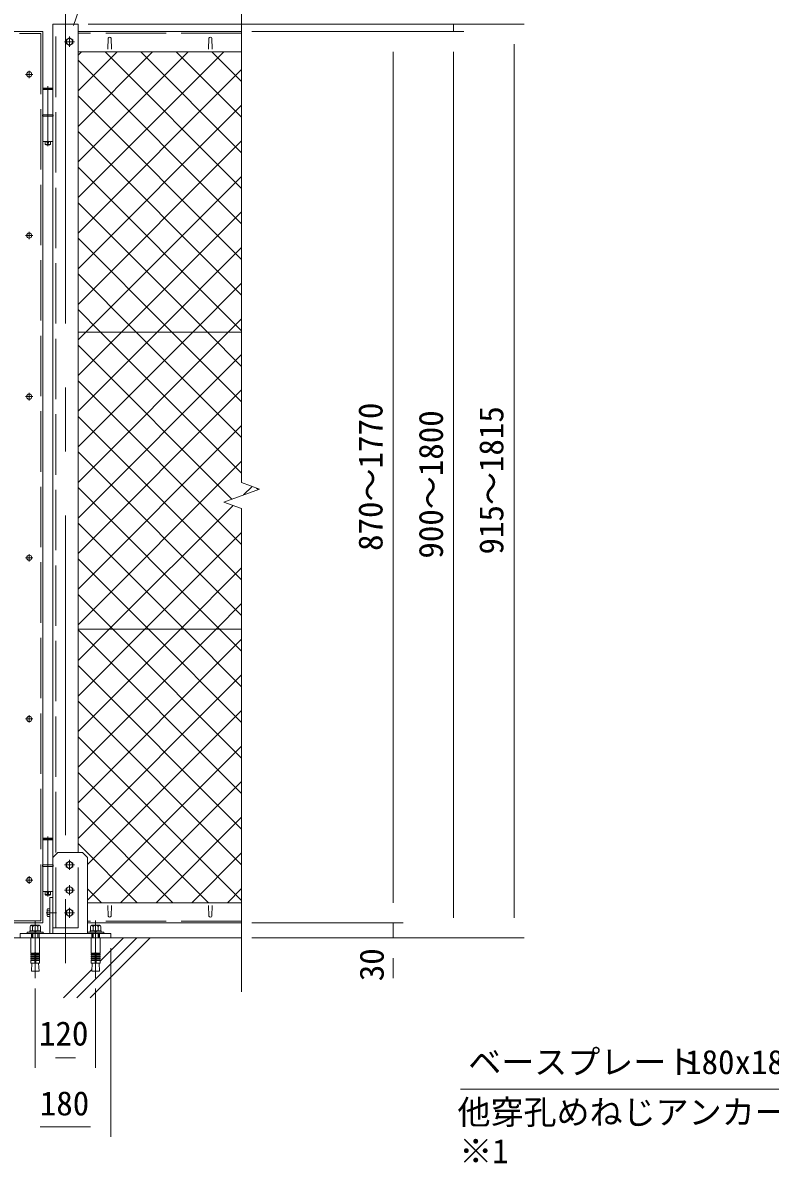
# Model space of a CAD drawing. Units: millimetres, scale not verified. Extents: x -4200 to 4200, y -2970 to 2970.
# Drawn here: x -1133 to 352, y -491 to 1774 of the extents above; entities that cross this region are included whole.
import ezdxf
from ezdxf.enums import TextEntityAlignment as Align

# ---------------------------------------------------------------- set-up
doc = ezdxf.new("R2010")
doc.units = ezdxf.units.MM
doc.header["$LTSCALE"] = 20
doc.linetypes.add('DASHED', pattern=[7.5, 6, -1.5])
doc.linetypes.add('USER1', pattern=[50.8, 31.75, -6.35, 6.35, -6.35])
for name, color, linetype, lineweight in [('0-0_D-STR1', 1, 'Continuous', 18), ('0-1_D-BMK', 2, 'USER1', 13), ('0-2_D-STR3', 3, 'Continuous', 13), ('0-3_D-STR-DIM', 7, 'Continuous', 9), ('0-5_D-STR-TXT', 7, 'Continuous', 9), ('0-6_D-STR2', 7, 'Continuous', 9), ('0-9_D-BGD', 7, 'Continuous', 9), ('0-A_D-DCR-HCH', 7, 'Continuous', 9)]:
    doc.layers.add(name, color=color, linetype=linetype, lineweight=lineweight)
doc.styles.add('ＭＳ ゴシック', font='')
doc.styles.get('ＭＳ ゴシック').set_extended_font_data('MS Gothic')

msp = doc.modelspace()

# ---------------------------------------------------------------- linework, layer by layer
at = {"layer": '0-0_D-STR1', "linetype": 'DASHED'}
for p, q in [((-1067.03, -23.63), (-1067.03, 1771.37)), ((-698.03, 1753.37), (-1023.03, 1753.37)), ((-1023.03, -23.63), (-1023.03, 126.37)), ((-1097.03, -9.63), (-2039.03, -9.63)), ((-698.03, -10.63), (-1004.03, -10.63)), ((-1023.03, -23.63), (-1073.03, -23.63))]:
    msp.add_line(p, q, dxfattribs=at)
at = {"layer": '0-0_D-STR1'}
for p, q in [((-698.03, 1756.37), (-1023.03, 1756.37)), ((-963.03, 1743.24), (-963.78, 1721.74)), ((-957.03, 1743.24), (-956.28, 1721.74)), ((-763.03, 1743.24), (-763.78, 1721.74)), ((-757.03, 1743.24), (-756.28, 1721.74)), ((-1023.03, 1716.37), (-698.03, 1716.37)), ((-1004.03, 26.37), (-698.03, 26.37)), ((-963.03, -0.5), (-963.78, 21)), ((-957.03, -0.5), (-956.28, 21)), ((-763.03, -0.5), (-763.78, 21)), ((-757.03, -0.5), (-756.28, 21)), ((-698.03, -13.63), (-1004.03, -13.63))]:
    msp.add_line(p, q, dxfattribs=at)
msp.add_lwpolyline([(-1073.03, -23.63), (-1073.03, 1771.37), (-1023.03, 1771.37), (-1023.03, 126.37)], dxfattribs=at)
msp.add_lwpolyline([(-1093.03, 1756.37), (-1093.03, -13.63), (-2043.03, -13.63), (-2043.03, 1756.37)], close=True, dxfattribs=at)
at = {"layer": '0-0_D-STR1', "linetype": 'DASHED'}
msp.add_lwpolyline([(-2039.03, 1752.37), (-1097.03, 1752.37), (-1097.03, -9.63)], dxfattribs=at)
at = {"layer": '0-0_D-STR1'}
for centre, start, end in [((-960.03, 1741.99), 22.61986, 157.38014), ((-760.03, 1741.99), 22.61986, 157.38014), ((-960.03, 0.75), 202.61986, 337.38014), ((-760.03, 0.75), 202.61986, 337.38014)]:
    msp.add_arc(centre, 3.25, start, end, dxfattribs=at)
at = {"layer": '0-1_D-BMK'}
for p, q in [((-1048.03, 1811.37), (-1048.03, -143.63)), ((-1040.03, 1746.37), (-1040.03, 1726.37)), ((-1030.03, 1736.37), (-1050.03, 1736.37)), ((-1120.03, 1678.81), (-1120.03, 1663.93)), ((-1112.59, 1671.37), (-1127.47, 1671.37)), ((-1083.03, 1647.77), (-1083.03, 1528.61)), ((-1112.59, 1351.37), (-1127.47, 1351.37)), ((-1120.03, 1358.81), (-1120.03, 1343.93)), ((-1112.59, 1031.37), (-1127.47, 1031.37)), ((-1120.03, 1038.81), (-1120.03, 1023.93)), ((-1112.59, 711.37), (-1127.47, 711.37)), ((-1120.03, 718.81), (-1120.03, 703.93)), ((-1112.59, 391.37), (-1127.47, 391.37)), ((-1120.03, 398.81), (-1120.03, 383.93)), ((-1083.03, 157.77), (-1083.03, 38.61)), ((-1050.03, 101.37), (-1030.03, 101.37)), ((-1040.03, 111.37), (-1040.03, 91.37)), ((-1112.59, 71.37), (-1127.47, 71.37)), ((-1120.03, 78.81), (-1120.03, 63.93)), ((-1050.03, 51.37), (-1030.03, 51.37)), ((-1040.03, 61.37), (-1040.03, 41.37)), ((-1065.53, 6.37), (-1086.52, 6.37)), ((-1050.03, 6.37), (-1030.03, 6.37)), ((-1040.03, 16.37), (-1040.03, -3.63)), ((-1108.03, -8.73), (-1108.03, -123.72)), ((-988.03, -8.73), (-988.03, -123.72))]:
    msp.add_line(p, q, dxfattribs=at)
at = {"layer": '0-2_D-STR3'}
for p, q in [((-1073.33, 1641.37), (-1092.73, 1641.37)), ((-1092.73, 1641.37), (-1092.73, 1591.37)), ((-1092.53, 1643.37), (-1091.53, 1644.37)), ((-1092.53, 1643.37), (-1092.53, 1641.37)), ((-1092.53, 1643.37), (-1073.53, 1643.37)), ((-1074.53, 1644.37), (-1091.53, 1644.37)), ((-1074.53, 1644.37), (-1073.53, 1643.37)), ((-1073.53, 1643.37), (-1073.53, 1641.37)), ((-1073.33, 1641.37), (-1073.33, 1591.37)), ((-1072.53, 1591.37), (-1093.53, 1591.37)), ((-1093.53, 1591.37), (-1093.53, 1588.37)), ((-1072.53, 1588.37), (-1093.53, 1588.37)), ((-1092.73, 1588.37), (-1092.73, 1538.37)), ((-1073.33, 1588.37), (-1073.33, 1538.37)), ((-1072.53, 1591.37), (-1072.53, 1588.37)), ((-1073.33, 1538.37), (-1092.73, 1538.37)), ((-1088.03, 1538.37), (-1088.03, 1532.37)), ((-1087.03, 1531.37), (-1088.03, 1532.37)), ((-1079.03, 1531.37), (-1087.03, 1531.37)), ((-1078.03, 1538.37), (-1078.03, 1532.37)), ((-698.03, 1159.62), (-1023.03, 1159.62)), ((-698.03, 569.62), (-1023.03, 569.62)), ((-1073.33, 151.37), (-1092.73, 151.37)), ((-1092.73, 151.37), (-1092.73, 101.37)), ((-1092.53, 153.37), (-1091.53, 154.37)), ((-1092.53, 153.37), (-1092.53, 151.37)), ((-1092.53, 153.37), (-1073.53, 153.37)), ((-1074.53, 154.37), (-1091.53, 154.37)), ((-1074.53, 154.37), (-1073.53, 153.37)), ((-1073.53, 153.37), (-1073.53, 151.37)), ((-1073.33, 151.37), (-1073.33, 101.37)), ((-1063.03, 126.37), (-1073.03, 116.37)), ((-1073.03, -34.63), (-1073.03, 116.37)), ((-1063.03, 126.37), (-1014.03, 126.37)), ((-1014.03, 126.37), (-1004.03, 116.37)), ((-1004.03, 116.37), (-1004.03, -34.63)), ((-1072.53, 101.37), (-1093.53, 101.37)), ((-1093.53, 101.37), (-1093.53, 98.37)), ((-1072.53, 98.37), (-1093.53, 98.37)), ((-1092.73, 98.37), (-1092.73, 48.37)), ((-1073.33, 98.37), (-1073.33, 48.37)), ((-1072.53, 101.37), (-1072.53, 98.37)), ((-1073.33, 48.37), (-1092.73, 48.37)), ((-1088.03, 48.37), (-1088.03, 42.37)), ((-1078.03, 48.37), (-1078.03, 42.37)), ((-1087.03, 41.37), (-1088.03, 42.37)), ((-1079.03, 41.37), (-1087.03, 41.37)), ((-1079.03, 36.37), (-1073.03, 36.37)), ((-1079.03, 36.37), (-1079.03, -34.63)), ((-1084.33, 12.67), (-1083.63, 13.87)), ((-1084.33, 12.67), (-1084.33, 0.07)), ((-1084.33, 0.07), (-1083.63, -1.14)), ((-1079.03, 13.87), (-1083.63, 13.87)), ((-1079.03, 10.12), (-1083.63, 10.12)), ((-1079.03, 2.61), (-1083.63, 2.61)), ((-1079.03, 13.87), (-1079.03, -1.14)), ((-1079.03, -1.14), (-1083.63, -1.14)), ((-1099.38, -43.63), (-1116.68, -43.63))]:
    msp.add_line(p, q, dxfattribs=at)
at = {"layer": '0-2_D-STR3', "lineweight": 18}
for p, q in [((-1118.42, -29.33), (-1118.42, -21.03)), ((-1115.82, -18.53), (-1100.23, -18.53)), ((-1102.03, -18.53), (-1114.03, -18.53)), ((-1113.22, -29.33), (-1113.22, -21.03)), ((-1102.83, -29.33), (-1102.83, -21.03)), ((-1097.63, -21.03), (-1097.63, -29.33)), ((-998.42, -21.03), (-998.42, -29.33)), ((-980.23, -18.53), (-995.82, -18.53)), ((-994.03, -18.53), (-982.03, -18.53)), ((-993.22, -29.33), (-993.22, -21.03)), ((-982.83, -29.33), (-982.83, -21.03)), ((-977.63, -29.33), (-977.63, -21.03)), ((-1124.03, -34.63), (-1124.03, -32.33)), ((-1124.03, -32.33), (-1092.03, -32.33)), ((-1092.03, -34.63), (-1124.03, -34.63)), ((-1118.78, -29.33), (-1097.28, -29.33)), ((-1118.78, -32.33), (-1118.78, -29.33)), ((-1097.28, -32.33), (-1118.78, -32.33)), ((-1097.63, -29.33), (-1118.42, -29.33)), ((-1116.68, -43.63), (-1116.68, -73.67)), ((-1114.03, -43.63), (-1114.03, -34.63)), ((-1112.95, -43.63), (-1112.95, -34.63)), ((-1109.53, -32.33), (-1108.72, -29.33)), ((-1106.53, -29.33), (-1107.33, -32.33)), ((-1103.11, -43.63), (-1103.11, -34.63)), ((-1099.38, -43.63), (-1099.38, -73.67)), ((-1097.28, -29.33), (-1097.28, -32.33)), ((-1092.03, -32.33), (-1092.03, -34.63)), ((-1004.03, -32.33), (-1004.03, -34.63)), ((-972.03, -32.33), (-1004.03, -32.33)), ((-1004.03, -34.63), (-972.03, -34.63)), ((-977.28, -29.33), (-998.78, -29.33)), ((-998.78, -29.33), (-998.78, -32.33)), ((-998.78, -32.33), (-977.28, -32.33)), ((-998.42, -29.33), (-977.63, -29.33)), ((-996.68, -43.63), (-996.68, -73.67)), ((-994.02, -34.63), (-994.02, -43.63)), ((-992.94, -43.63), (-992.94, -34.63)), ((-989.53, -29.33), (-988.72, -32.33)), ((-986.53, -32.33), (-987.33, -29.33)), ((-983.1, -43.63), (-983.1, -34.63)), ((-982.02, -43.63), (-982.02, -34.63)), ((-979.38, -43.63), (-979.38, -73.67)), ((-977.28, -32.33), (-977.28, -29.33)), ((-972.03, -34.63), (-972.03, -32.33)), ((-1109.03, -73.67), (-1116.68, -73.67)), ((-1116.68, -76.17), (-1116.24, -73.71)), ((-1116.68, -76.17), (-1109.03, -76.17)), ((-1116.68, -76.17), (-1116.68, -77.67)), ((-1116.68, -77.67), (-1109.03, -77.67)), ((-1116.68, -80.17), (-1116.24, -77.71)), ((-1116.68, -80.17), (-1109.03, -80.17)), ((-1116.68, -80.17), (-1116.68, -81.67)), ((-1116.68, -81.67), (-1109.03, -81.67)), ((-1116.68, -84.17), (-1116.24, -81.71)), ((-1116.68, -84.17), (-1109.03, -84.17)), ((-1116.68, -84.17), (-1116.68, -85.67)), ((-1116.68, -85.67), (-1109.03, -85.67)), ((-1116.68, -88.13), (-1116.24, -85.67)), ((-1116.68, -88.13), (-1109.03, -88.13)), ((-1116.68, -88.13), (-1116.68, -93.63)), ((-1109.03, -73.67), (-1109.03, -93.63)), ((-1107.03, -73.67), (-1107.03, -93.63)), ((-1107.03, -73.67), (-1099.38, -73.67)), ((-1099.38, -76.17), (-1107.03, -76.17)), ((-1099.38, -77.67), (-1107.03, -77.67)), ((-1099.38, -80.17), (-1107.03, -80.17)), ((-1099.38, -81.67), (-1107.03, -81.67)), ((-1099.38, -84.17), (-1107.03, -84.17)), ((-1099.38, -85.67), (-1107.03, -85.67)), ((-1099.38, -88.13), (-1107.03, -88.13)), ((-1099.38, -76.17), (-1099.81, -73.71)), ((-1099.38, -80.17), (-1099.81, -77.71)), ((-1099.38, -84.17), (-1099.81, -81.71)), ((-1099.38, -88.13), (-1099.81, -85.67)), ((-1099.38, -76.17), (-1099.38, -77.67)), ((-1099.38, -80.17), (-1099.38, -81.67)), ((-1099.38, -84.17), (-1099.38, -85.67)), ((-1099.38, -88.13), (-1099.38, -93.63)), ((-989.03, -73.67), (-996.68, -73.67)), ((-996.68, -76.17), (-996.24, -73.71)), ((-996.68, -76.17), (-989.03, -76.17)), ((-996.68, -76.17), (-996.68, -77.67)), ((-996.68, -77.67), (-989.03, -77.67)), ((-996.68, -80.17), (-996.24, -77.71)), ((-996.68, -80.17), (-989.03, -80.17)), ((-996.68, -80.17), (-996.68, -81.67)), ((-996.68, -81.67), (-989.03, -81.67)), ((-996.68, -84.17), (-996.24, -81.71)), ((-996.68, -84.17), (-989.03, -84.17)), ((-996.68, -84.17), (-996.68, -85.67)), ((-996.68, -88.13), (-996.24, -85.67)), ((-996.68, -85.67), (-989.03, -85.67)), ((-996.68, -88.13), (-989.03, -88.13)), ((-996.68, -88.13), (-996.68, -93.63)), ((-989.03, -73.67), (-989.03, -93.63)), ((-987.03, -73.67), (-979.38, -73.67)), ((-987.03, -73.67), (-987.03, -93.63)), ((-979.38, -76.17), (-987.03, -76.17)), ((-979.38, -77.67), (-987.03, -77.67)), ((-979.38, -80.17), (-987.03, -80.17)), ((-979.38, -81.67), (-987.03, -81.67)), ((-979.38, -84.17), (-987.03, -84.17)), ((-979.38, -85.67), (-987.03, -85.67)), ((-979.38, -88.13), (-987.03, -88.13)), ((-979.38, -76.17), (-979.81, -73.71)), ((-979.38, -80.17), (-979.81, -77.71)), ((-979.38, -84.17), (-979.81, -81.71)), ((-979.38, -88.13), (-979.81, -85.67)), ((-979.38, -76.17), (-979.38, -77.67)), ((-979.38, -80.17), (-979.38, -81.67)), ((-979.38, -84.17), (-979.38, -85.67)), ((-979.38, -88.13), (-979.38, -93.63)), ((-1099.38, -93.63), (-1116.68, -93.63)), ((-1114.69, -93.63), (-1115.6, -109.73)), ((-1115.6, -109.73), (-1100.45, -109.73)), ((-1101.36, -93.63), (-1100.45, -109.73)), ((-996.68, -93.63), (-979.38, -93.63)), ((-994.69, -93.63), (-995.6, -109.73)), ((-980.45, -109.73), (-995.6, -109.73)), ((-981.36, -93.63), (-980.45, -109.73))]:
    msp.add_line(p, q, dxfattribs=at)
at = {"layer": '0-2_D-STR3', "linetype": 'DASHED'}
for p, q in [((-1115.53, -43.63), (-1115.53, -34.63)), ((-1100.53, -43.63), (-1100.53, -34.63)), ((-995.53, -43.63), (-995.53, -34.63)), ((-980.53, -43.63), (-980.53, -34.63))]:
    msp.add_line(p, q, dxfattribs=at)
at = {"layer": '0-2_D-STR3'}
for points in [[(-1033.53, 1740.12), (-1040.03, 1743.87), (-1046.53, 1740.12), (-1046.53, 1732.61), (-1040.03, 1728.86), (-1033.53, 1732.61)], [(-1046.53, 105.12), (-1040.03, 108.87), (-1033.53, 105.12), (-1033.53, 97.61), (-1040.03, 93.86), (-1046.53, 97.61)], [(-1046.53, 55.12), (-1040.03, 58.87), (-1033.53, 55.12), (-1033.53, 47.61), (-1040.03, 43.86), (-1046.53, 47.61)], [(-1046.53, 10.12), (-1040.03, 13.87), (-1033.53, 10.12), (-1033.53, 2.61), (-1040.03, -1.14), (-1046.53, 2.61)], [(-1138.03, -43.63), (-958.03, -43.63), (-958.03, -34.63), (-1138.03, -34.63)]]:
    msp.add_lwpolyline(points, close=True, dxfattribs=at)
for points in [[(-1079.03, 1531.37), (-1078.03, 1532.37), (-1088.03, 1532.37)], [(-1079.03, 41.37), (-1078.03, 42.37), (-1088.03, 42.37)]]:
    msp.add_lwpolyline(points, dxfattribs=at)
for centre, radius in [((-1040.03, 1736.37), 6.25), ((-1120.03, 1671.37), 5.25), ((-1083.03, 1536.37), 2), ((-1120.03, 1351.37), 5.25), ((-1120.03, 1031.37), 5.25), ((-1120.03, 711.37), 5.25), ((-1120.03, 391.37), 5.25), ((-1040.03, 101.37), 6.25), ((-1120.03, 71.37), 5.25), ((-1083.03, 46.37), 2), ((-1040.03, 51.37), 6.25), ((-1040.03, 6.37), 6.25)]:
    msp.add_circle(centre, radius, dxfattribs=at)
for centre, radius, start, end in [((-1080.89, 11.99), 3.32, 145.61585, 214.38415), ((-1071.79, 6.37), 12.42, 162.4121, 197.5879), ((-1080.89, 0.74), 3.32, 145.61585, 214.38415)]:
    msp.add_arc(centre, radius, start, end, dxfattribs=at)
at = {"layer": '0-2_D-STR3', "lineweight": 18}
for centre, radius, start, end in [((-1115.82, -21.13), 2.6, 2.20423, 177.79577), ((-1108.03, -25.18), 6.65, 38.61324, 141.38676), ((-1100.23, -21.13), 2.6, 2.20423, 177.79577), ((-995.82, -21.13), 2.6, 2.20423, 177.79577), ((-988.03, -25.18), 6.65, 38.61324, 141.38676), ((-980.23, -21.13), 2.6, 2.20423, 177.79577), ((-1108.03, -73.67), 1, 0, 180), ((-988.03, -73.67), 1, 0, 180)]:
    msp.add_arc(centre, radius, start, end, dxfattribs=at)
at = {"layer": '0-3_D-STR-DIM'}
for p, q in [((-698.03, 1820.82), (-698.03, 860.59)), ((-1003.03, 1771.37), (-256.98, 1771.37)), ((-1003.03, 1771.37), (-136.98, 1771.37)), ((-276.98, 1756.37), (-276.98, 1771.37)), ((-678.03, 1756.37), (-256.98, 1756.37)), ((-678.03, 1756.37), (-376.98, 1756.37)), ((-678.03, 1756.37), (-256.98, 1756.37)), ((-156.98, -3.63), (-156.98, 1731.37)), ((-396.98, 1716.37), (-396.98, 26.37)), ((-276.98, 1716.37), (-276.98, 1676.37)), ((-276.98, 1716.37), (-276.98, -3.63)), ((-733.26, 822.12), (-662.79, 847.77)), ((-662.79, 847.77), (-698.03, 860.59)), ((-698.03, 809.29), (-733.26, 822.12)), ((-698.03, 809.29), (-698.03, -150.94)), ((-396.98, 26.37), (-396.98, 66.37)), ((-678.03, -13.63), (-376.98, -13.63)), ((-678.03, -13.63), (-376.98, -13.63)), ((-396.98, -13.63), (-396.98, -43.63)), ((-678.03, -43.63), (-376.98, -43.63)), ((-678.03, -43.63), (-256.98, -43.63)), ((-678.03, -43.63), (-136.98, -43.63)), ((-958.03, -63.63), (-958.03, -438.64)), ((-396.98, -83.63), (-396.98, -123.63)), ((-1108.03, -143.72), (-1108.03, -301.46)), ((-988.03, -143.72), (-988.03, -301.46)), ((-1068.03, -281.46), (-1028.03, -281.46)), ((-1098.03, -418.64), (-998.03, -418.64))]:
    msp.add_line(p, q, dxfattribs=at)
at = {"layer": '0-5_D-STR-TXT'}
for points in [[(-523.39, 1878.02), (-994.36, 1878.02), (-1032.33, 1768.71)], [(-263.28, -343.86), (498.01, -343.86), (710.64, -56.22)]]:
    msp.add_lwpolyline(points, dxfattribs=at)
at = {"layer": '0-6_D-STR2'}
for p, q in [((-1023.03, 1709.63), (-1016.28, 1716.37)), ((-1023.03, 1638.92), (-945.57, 1716.37)), ((-1023.03, 1568.21), (-874.86, 1716.37)), ((-1023.03, 1497.49), (-804.15, 1716.37)), ((-1023.03, 1426.78), (-733.44, 1716.37)), ((-698.03, 1374.4), (-1023.03, 1699.4)), ((-698.03, 1445.12), (-969.28, 1716.37)), ((-698.03, 1515.83), (-898.57, 1716.37)), ((-698.03, 1586.54), (-827.86, 1716.37)), ((-698.03, 1657.25), (-757.15, 1716.37)), ((-1023.03, 1356.07), (-698.03, 1681.07)), ((-698.03, 1303.69), (-1023.03, 1628.69)), ((-1023.03, 1285.36), (-698.03, 1610.36)), ((-698.03, 1232.98), (-1023.03, 1557.98)), ((-1023.03, 1214.65), (-698.03, 1539.65)), ((-698.03, 1162.27), (-1023.03, 1487.27)), ((-1007.35, 1159.62), (-698.03, 1468.94)), ((-766.08, 1159.62), (-1023.03, 1416.56)), ((-936.64, 1159.62), (-698.03, 1398.23)), ((-836.79, 1159.62), (-1023.03, 1345.85)), ((-865.93, 1159.62), (-698.03, 1327.52)), ((-907.5, 1159.62), (-1023.03, 1275.14)), ((-795.22, 1159.62), (-698.03, 1256.81)), ((-724.51, 1159.62), (-698.03, 1186.1)), ((-1023.03, 1143.94), (-1007.35, 1159.62)), ((-1023.03, 1073.23), (-936.64, 1159.62)), ((-1023.03, 1002.52), (-865.93, 1159.62)), ((-1023.03, 931.81), (-795.22, 1159.62)), ((-1023.03, 861.1), (-724.51, 1159.62)), ((-698.03, 950.14), (-907.5, 1159.62)), ((-698.03, 1020.85), (-836.79, 1159.62)), ((-698.03, 1091.56), (-766.08, 1159.62)), ((-717.25, 827.94), (-1023.03, 1133.72)), ((-1023.03, 790.39), (-698.03, 1115.39)), ((-698.03, 738.01), (-1023.03, 1063.01)), ((-1023.03, 719.68), (-698.03, 1044.68)), ((-698.03, 667.3), (-1023.03, 992.3)), ((-1023.03, 648.97), (-698.03, 973.97)), ((-698.03, 596.59), (-1023.03, 921.59)), ((-1023.03, 578.26), (-698.03, 903.26)), ((-741.77, 569.62), (-1023.03, 850.88)), ((-694.26, 836.31), (-677.46, 853.11)), ((-665.41, 846.81), (-668.41, 849.81)), ((-698.03, 808.72), (-698.92, 809.62)), ((-812.48, 569.62), (-1023.03, 780.17)), ((-890.24, 569.62), (-698.03, 761.83)), ((-883.19, 569.62), (-1023.03, 709.46)), ((-819.53, 569.62), (-698.03, 691.12)), ((-953.9, 569.62), (-1023.03, 638.74)), ((-748.82, 569.62), (-698.03, 620.41)), ((-1023.03, 436.83), (-890.24, 569.62)), ((-1023.03, 366.12), (-819.53, 569.62)), ((-1023.03, 295.41), (-748.82, 569.62)), ((-698.03, 243.03), (-1023.03, 568.03)), ((-698.03, 313.74), (-953.9, 569.62)), ((-698.03, 384.46), (-883.19, 569.62)), ((-698.03, 455.17), (-812.48, 569.62)), ((-698.03, 525.88), (-741.77, 569.62)), ((-1023.03, 224.7), (-698.03, 549.7)), ((-698.03, 172.32), (-1023.03, 497.32)), ((-1023.03, 153.99), (-698.03, 478.99)), ((-698.03, 101.61), (-1023.03, 426.61)), ((-1004.03, 102.28), (-698.03, 408.28)), ((-698.03, 30.9), (-1023.03, 355.9)), ((-1004.03, 31.57), (-698.03, 337.57)), ((-764.2, 26.37), (-1023.03, 285.19)), ((-938.52, 26.37), (-698.03, 266.86)), ((-834.91, 26.37), (-1023.03, 214.48)), ((-867.81, 26.37), (-698.03, 196.15)), ((-905.62, 26.37), (-1023.03, 143.77)), ((-797.1, 26.37), (-698.03, 125.44)), ((-976.33, 26.37), (-1004.03, 54.06)), ((-726.39, 26.37), (-698.03, 54.73))]:
    msp.add_line(p, q, dxfattribs=at)
for points in [[(-698.03, 879.43), (-978.21, 1159.62), (-1023.03, 1204.43)], [(-1023.03, 507.55), (-960.95, 569.62), (-715.08, 815.5)]]:
    msp.add_lwpolyline(points, dxfattribs=at)
at = {"layer": '0-9_D-BGD'}
msp.add_line((-2438.03, -43.63), (-698.03, -43.63), dxfattribs=at)
at = {"layer": '0-A_D-DCR-HCH'}
for p, q in [((-1025.57, -162.69), (-906.51, -43.63)), ((-999.06, -162.69), (-880, -43.63)), ((-979.38, -89.98), (-933.03, -43.63)), ((-1052.09, -162.69), (-995.39, -105.99))]:
    msp.add_line(p, q, dxfattribs=at)

# ---------------------------------------------------------------- texts
at = {"layer": '0-3_D-STR-DIM', "style": 'ＭＳ ゴシック'}
for s, p in [('870～1770', (-403.73, 724.99)), ('900～1800', (-283.73, 709.74)), ('915～1815', (-163.73, 717.89)), ('30', (-401.33, -129.53))]:
    msp.add_text(s, height=48.09, rotation=90, dxfattribs=at).set_placement(p, align=Align.BOTTOM_LEFT)
for s, p in [('120', (-1100.55, -271.8)), ('180', (-1098.95, -410.5))]:
    msp.add_text(s, height=48.09, dxfattribs=at).set_placement(p, align=Align.BOTTOM_LEFT)
at = {"layer": '0-5_D-STR-TXT', "style": 'ＭＳ ゴシック'}
for s, p in [('ベースプレート', (-247.97, -328.47)), (' 180x180x9', (150.19, -328.47)), ('他穿孔めねじアンカーM12', (-269.25, -428.09)), ('※1', (-265.81, -505.41))]:
    msp.add_text(s, height=48.09, dxfattribs=at).set_placement(p, align=Align.BOTTOM_LEFT)

doc.saveas('drawing.dxf')
